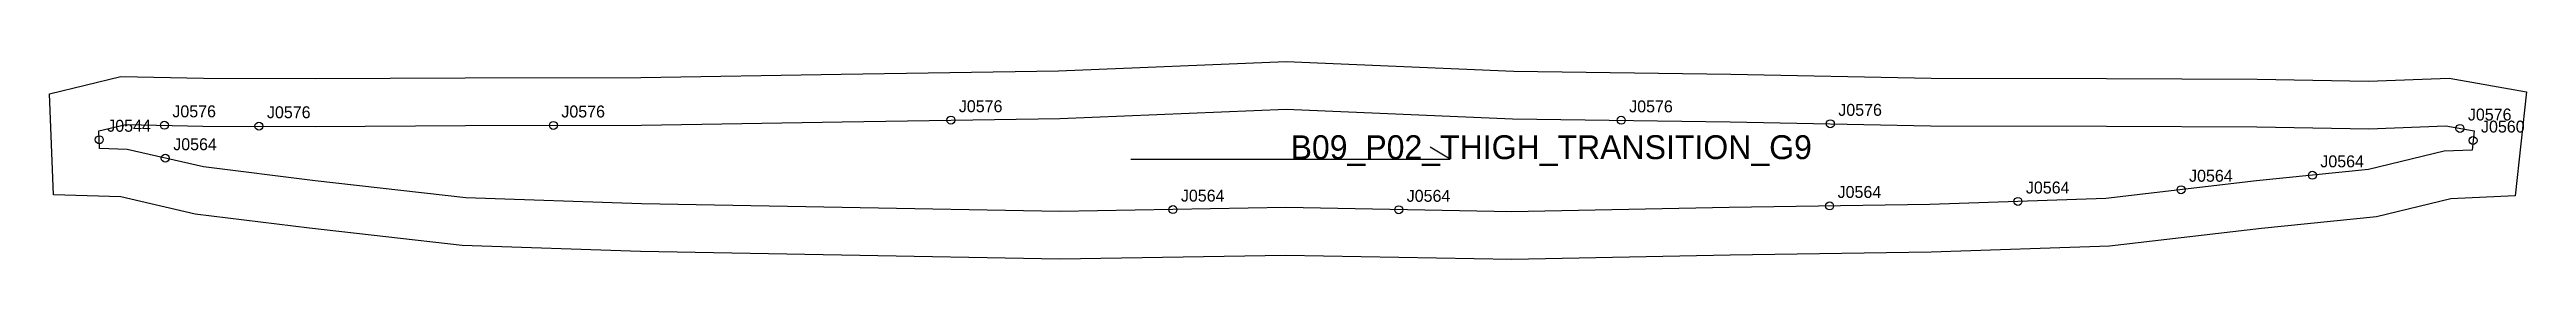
# Model space of a CAD drawing. Header units: millimetres. Extents: x -12 to 608, y -32 to 17.
import ezdxf

# ---------------------------------------------------------------- set-up
doc = ezdxf.new("R2010")
doc.units = ezdxf.units.MM
for name, color, linetype in [('CUT', 1, 'Continuous'), ('GRAIN', 3, 'Continuous'), ('LABEL', 7, 'Continuous'), ('NOTCH', 2, 'Continuous'), ('SEW', 5, 'Continuous')]:
    doc.layers.add(name, color=color, linetype=linetype)

msp = doc.modelspace()

# ---------------------------------------------------------------- linework, layer by layer
at = {"layer": 'CUT'}
msp.add_lwpolyline([(-12.38, 9.36), (5.45, 13.66), (26.18, 13.24), (54.17, 13.15), (91.82, 13.35), (135.83, 13.43), (186.04, 14.29), (240.47, 15.14), (297.55, 17.48), (354.58, 15.04), (409.01, 14.32), (459.21, 13.28), (503.19, 13.22), (540.95, 13.06), (568.8, 12.52), (589.01, 13.3), (608.41, 9.86), (605.6, -16.31), (589.48, -17.04), (570.8, -21.57), (542.02, -24.5), (503.89, -28.94), (459.2, -30.47), (408.83, -31.22), (354.08, -32.34), (297.46, -31.28), (240.85, -32.24), (186.09, -31.25), (135.7, -30.31), (91.04, -28.81), (52.81, -24.42), (24.09, -20.88), (5.5, -16.58), (-11.38, -16.04), (-12.38, 9.36)], close=True, dxfattribs=at)
at = {"layer": 'GRAIN'}
for p, q in [((338.66, -7.08), (333.66, -4.08)), ((258.66, -7.08), (338.66, -7.08))]:
    msp.add_line(p, q, dxfattribs=at)
at = {"layer": 'NOTCH'}
for centre in [(16.4, 1.43), (40.11, 1.2), (113.9, 1.39), (213.52, 2.72), (381.53, 2.68), (433.94, 1.8), (591.73, 0.63), (0.09, -2.2), (16.62, -6.84), (595.02, -2.4), (554.75, -11.14), (433.76, -18.84), (480.95, -17.72), (521.85, -14.77), (269.17, -19.76), (325.77, -19.81)]:
    msp.add_circle(centre, 1, dxfattribs=at)
at = {"layer": 'SEW'}
msp.add_lwpolyline([(0, 0), (6.75, 1.63), (26.04, 1.24), (54.18, 1.15), (91.86, 1.35), (135.95, 1.43), (186.24, 2.29), (240.81, 3.14), (297.54, 5.47), (354.25, 3.04), (408.8, 2.32), (459.08, 1.28), (503.16, 1.22), (540.8, 1.07), (568.91, 0.52), (588.18, 1.26), (595.28, 0), (594.77, -4.79), (587.78, -5.11), (568.78, -9.71), (540.71, -12.57), (502.99, -16.97), (458.91, -18.47), (408.62, -19.22), (354.07, -20.33), (297.47, -19.28), (240.86, -20.24), (186.31, -19.25), (136.02, -18.32), (91.93, -16.83), (54.23, -12.5), (26.18, -9.05), (7.06, -4.63), (0.17, -4.4)], close=True, dxfattribs=at)

# ---------------------------------------------------------------- texts
at = {"layer": 'LABEL'}
for s, height, p in [('J0576', 3, (18.4, 3.43)), ('J0576', 3, (42.11, 3.2)), ('J0576', 3, (115.9, 3.39)), ('J0576', 3, (215.52, 4.72)), ('J0576', 3, (383.53, 4.68)), ('J0576', 3, (435.94, 3.8)), ('J0544', 3, (2.09, -0.2)), ('J0576', 3, (593.73, 2.63)), ('J0560', 3, (597.02, -0.4)), ('J0564', 3, (18.62, -4.84)), ('B09_P02_THIGH_TRANSITION_G9', 6, (298.66, -7.08)), ('J0564', 3, (556.75, -9.14)), ('J0564', 3, (523.85, -12.77)), ('J0564', 3, (271.17, -17.76)), ('J0564', 3, (327.77, -17.81)), ('J0564', 3, (435.76, -16.84)), ('J0564', 3, (482.95, -15.72))]:
    msp.add_text(s, height=height, dxfattribs=at).set_placement(p)

doc.saveas('drawing.dxf')
